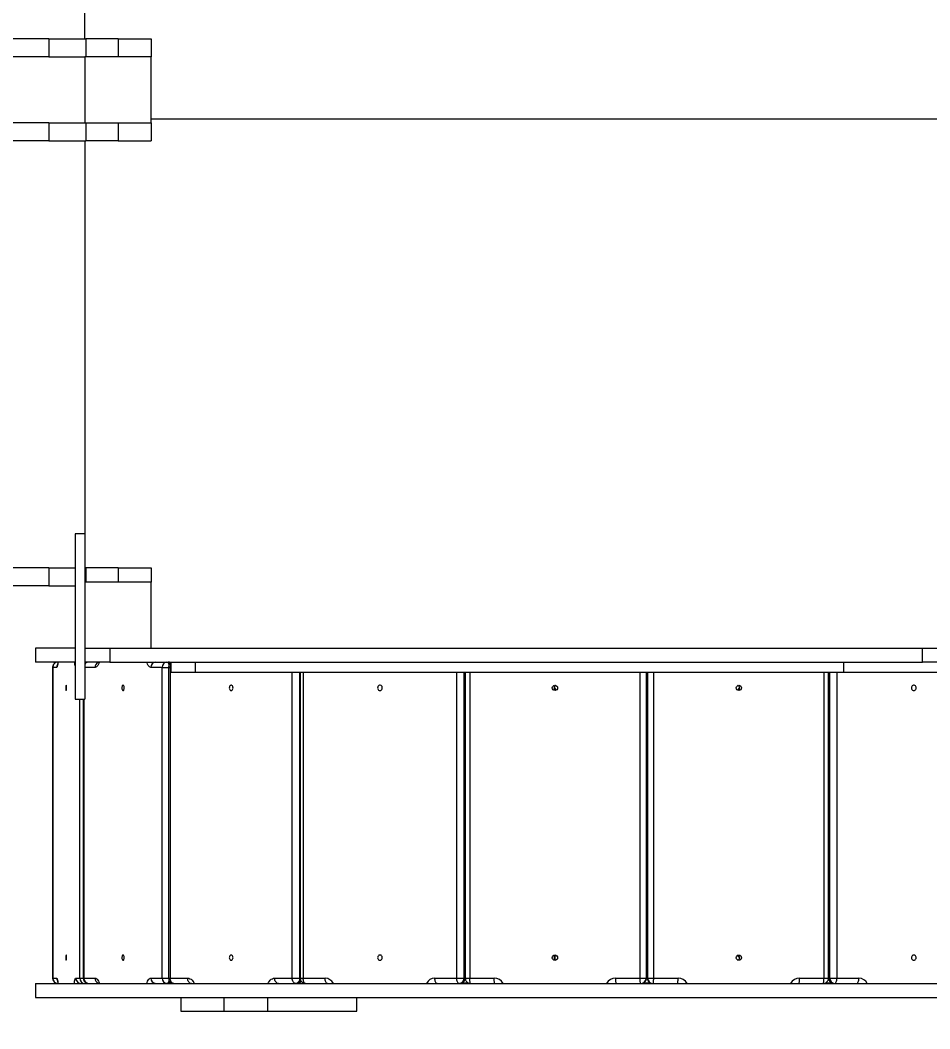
# Model space of a CAD drawing. Header units: millimetres. Extents: x -8607 to 7621, y -5747 to 4382.
# Drawn here: x -2975 to -1599, y -888 to 637 of the extents above; entities that cross this region are included whole.
import ezdxf

# ---------------------------------------------------------------- set-up
doc = ezdxf.new("R2010")
doc.units = ezdxf.units.MM
for name, color, linetype in [('DIKOM_ОБЪЕКТ', 7, 'Continuous'), ('DIKOM_РАЗМЕР_ЗОНА', 7, 'Continuous'), ('DIKOM_РАЗМЕР_ОБЪЕКТА', 7, 'Continuous')]:
    doc.layers.add(name, color=color, linetype=linetype)
doc.styles.add('style1', font='arial.ttf', dxfattribs={"width": 0.8})
doc.dimstyles.new('1-50', dxfattribs={"dimtxt": 300, "dimasz": 200, "dimexe": 100, "dimexo": 0, "dimgap": 100, "dimtad": 1, "dimtxsty": 'style1', "dimcen": 200, "dimclrd": 7, "dimclre": 7, "dimclrt": 7, "dimadec": 1, "dimazin": 2, "dimtfac": 1, "dimtmove": 0, "dimatfit": 2, "dimfxl": 0, "dimlwd": 25, "dimlwe": 18, "dimarcsym": 0})

# ---------------------------------------------------------------- blocks, each defined once
blk = doc.blocks.new('*D10')
at = {"layer": 'Defpoints', "color": 0, "transparency": 16777216}
for p in [(1185.1, 4381.6), (-8157.3, -4329.5), (-3835.9, -4329.5)]:
    blk.add_point(p, dxfattribs=at)
at = {"layer": 'DIKOM_РАЗМЕР_ЗОНА', "color": 7, "lineweight": 18, "transparency": 16777216}
for p, q in [((1185.1, 4381.6), (-8257.3, 4381.6)), ((-3835.9, -4329.5), (-8257.3, -4329.5))]:
    blk.add_line(p, q, dxfattribs=at)
at = {"layer": 'DIKOM_РАЗМЕР_ЗОНА', "color": 7, "lineweight": 25, "transparency": 16777216}
blk.add_line((-8157.3, 4181.6), (-8157.3, -4129.5), dxfattribs=at)
at = {"layer": 'DIKOM_РАЗМЕР_ЗОНА', "color": 7, "transparency": 16777216}
for points in [[(-8190.7, 4181.6), (-8124, 4181.6), (-8157.3, 4381.6)], [(-8190.7, -4129.5), (-8124, -4129.5), (-8157.3, -4329.5)]]:
    blk.add_solid(points, dxfattribs=at)
at = {"layer": 'DIKOM_РАЗМЕР_ЗОНА', "color": 7, "transparency": 16777216, "insert": (-8410.5, 265.9), "char_height": 300, "attachment_point": 5, "rotation": 90, "style": 'style1'}
blk.add_mtext('8700', dxfattribs=at)
blk = doc.blocks.new('*D11')
at = {"layer": 'Defpoints', "color": 0, "transparency": 16777216}
for p in [(7619.4, -165.1), (-6826.5, -739.4), (7619.4, -5647.1)]:
    blk.add_point(p, dxfattribs=at)
at = {"layer": 'DIKOM_РАЗМЕР_ОБЪЕКТА', "color": 7, "lineweight": 18, "transparency": 16777216}
for p, q in [((7619.4, -165.1), (7619.4, -5747.1)), ((-6826.5, -739.4), (-6826.5, -5747.1))]:
    blk.add_line(p, q, dxfattribs=at)
at = {"layer": 'DIKOM_РАЗМЕР_ОБЪЕКТА', "color": 7, "lineweight": 25, "transparency": 16777216}
blk.add_line((-6626.5, -5647.1), (7419.4, -5647.1), dxfattribs=at)
at = {"layer": 'DIKOM_РАЗМЕР_ОБЪЕКТА', "color": 7, "transparency": 16777216}
for points in [[(-6626.5, -5613.8), (-6626.5, -5680.5), (-6826.5, -5647.1)], [(7419.4, -5613.8), (7419.4, -5680.5), (7619.4, -5647.1)]]:
    blk.add_solid(points, dxfattribs=at)
at = {"layer": 'DIKOM_РАЗМЕР_ОБЪЕКТА', "color": 7, "transparency": 16777216, "insert": (396.4, -5394), "char_height": 300, "attachment_point": 5, "style": 'style1'}
blk.add_mtext('14400', dxfattribs=at)
blk = doc.blocks.new('*D12')
at = {"layer": 'Defpoints', "color": 0, "transparency": 16777216}
for p in [(1548.3, 2616.6), (-7397.5, -2329.5), (-4101.7, -2329.5)]:
    blk.add_point(p, dxfattribs=at)
at = {"layer": 'DIKOM_РАЗМЕР_ОБЪЕКТА', "color": 7, "lineweight": 18, "transparency": 16777216}
for p, q in [((1548.3, 2616.6), (-7497.5, 2616.6)), ((-4101.7, -2329.5), (-7497.5, -2329.5))]:
    blk.add_line(p, q, dxfattribs=at)
at = {"layer": 'DIKOM_РАЗМЕР_ОБЪЕКТА', "color": 7, "lineweight": 25, "transparency": 16777216}
blk.add_line((-7397.5, 2416.6), (-7397.5, -2129.5), dxfattribs=at)
at = {"layer": 'DIKOM_РАЗМЕР_ОБЪЕКТА', "color": 7, "transparency": 16777216}
for points in [[(-7430.9, 2416.6), (-7364.2, 2416.6), (-7397.5, 2616.6)], [(-7430.9, -2129.5), (-7364.2, -2129.5), (-7397.5, -2329.5)]]:
    blk.add_solid(points, dxfattribs=at)
at = {"layer": 'DIKOM_РАЗМЕР_ОБЪЕКТА', "color": 7, "transparency": 16777216, "insert": (-7650.7, 236.9), "char_height": 300, "attachment_point": 5, "rotation": 90, "style": 'style1'}
blk.add_mtext('4950', dxfattribs=at)
blk = doc.blocks.new('*D13')
at = {"layer": 'Defpoints', "color": 0, "transparency": 16777216}
for p in [(-5326.5, -191.4), (6073.5, -191.4), (6073.5, -4959.5)]:
    blk.add_point(p, dxfattribs=at)
at = {"layer": 'DIKOM_РАЗМЕР_ОБЪЕКТА', "color": 7, "lineweight": 18, "transparency": 16777216}
for p, q in [((-5326.5, -191.4), (-5326.5, -5059.5)), ((6073.5, -191.4), (6073.5, -5059.5))]:
    blk.add_line(p, q, dxfattribs=at)
at = {"layer": 'DIKOM_РАЗМЕР_ОБЪЕКТА', "color": 7, "lineweight": 25, "transparency": 16777216}
blk.add_line((-5126.5, -4959.5), (5873.5, -4959.5), dxfattribs=at)
at = {"layer": 'DIKOM_РАЗМЕР_ОБЪЕКТА', "color": 7, "transparency": 16777216}
for points in [[(-5126.5, -4926.2), (-5126.5, -4992.9), (-5326.5, -4959.5)], [(5873.5, -4926.2), (5873.5, -4992.9), (6073.5, -4959.5)]]:
    blk.add_solid(points, dxfattribs=at)
at = {"layer": 'DIKOM_РАЗМЕР_ОБЪЕКТА', "color": 7, "transparency": 16777216, "insert": (373.5, -4706.4), "char_height": 300, "attachment_point": 5, "style": 'style1'}
blk.add_mtext('11400', dxfattribs=at)

msp = doc.modelspace()

# ---------------------------------------------------------------- linework, layer by layer
at = {"layer": 'DIKOM_ОБЪЕКТ', "color": 7, "linetype": 'Continuous', "lineweight": 15}
for p, q in [((-2876.699, 608.609), (-2876.699, 1205.89)), ((-2931.563, 608.609), (-3432.93, 608.609)), ((-2931.563, 608.609), (-2931.563, 581.609)), ((-2931.563, 608.609), (-2875.332, 608.609)), ((-2931.563, 608.609), (-2931.563, 581.609)), ((-2931.563, 608.609), (-2875.332, 608.609)), ((-2875.332, 608.609), (-2875.332, 581.609)), ((-2826.699, 608.609), (-2875.332, 608.609)), ((-2875.332, 608.609), (-2875.332, 581.609)), ((-2826.699, 608.609), (-2875.332, 608.609)), ((-2826.699, 608.609), (-2826.699, 581.609)), ((-2826.699, 608.609), (-2776.699, 608.609)), ((-2826.699, 608.609), (-2826.699, 581.609)), ((-2826.699, 608.609), (-2776.699, 608.609)), ((-2776.699, 608.609), (-2776.699, 581.609)), ((-2776.699, 608.609), (-2776.699, 581.609)), ((-2931.563, 581.609), (-3376.699, 581.609)), ((-2931.563, 581.609), (-2878.314, 581.609)), ((-2931.563, 581.609), (-2878.314, 581.609)), ((-2878.314, 581.609), (-2876.699, 581.609)), ((-2878.314, 581.609), (-2876.699, 581.609)), ((-2876.699, 581.609), (-2876.699, 481.609)), ((-2776.699, 581.609), (-2876.699, 581.609)), ((-2876.699, 581.609), (-2876.699, 481.609)), ((-2776.699, 581.609), (-2876.699, 581.609)), ((-2776.699, 481.609), (-2776.699, 581.609)), ((-2776.699, 481.609), (-2776.699, 581.609)), ((-2931.563, 481.609), (-3376.699, 481.609)), ((-2931.563, 481.609), (-2931.563, 454.609)), ((-2931.563, 481.609), (-2878.314, 481.609)), ((-2931.563, 481.609), (-2931.563, 454.609)), ((-2931.563, 481.609), (-2878.314, 481.609)), ((-2878.314, 481.609), (-2876.699, 481.609)), ((-2878.314, 481.609), (-2876.699, 481.609)), ((-2876.699, 481.609), (-2776.699, 481.609)), ((-2876.699, 481.609), (-2776.699, 481.609)), ((-2875.332, 481.609), (-2875.332, 454.609)), ((-2875.332, 481.609), (-2875.332, 454.609)), ((-2826.699, 481.609), (-2826.699, 454.609)), ((-2826.699, 481.609), (-2826.699, 454.609)), ((-1276.699, 487.258), (-2776.699, 487.258)), ((-2776.699, 481.609), (-2776.699, 454.609)), ((-2776.699, 481.609), (-2776.699, 454.609)), ((-2931.563, 454.609), (-3432.93, 454.609)), ((-2931.563, 454.609), (-2875.332, 454.609)), ((-2931.563, 454.609), (-2875.332, 454.609)), ((-2876.699, 454.609), (-2876.699, -139.987)), ((-2826.699, 454.609), (-2875.332, 454.609)), ((-2826.699, 454.609), (-2875.332, 454.609)), ((-2826.699, 454.609), (-2776.699, 454.609)), ((-2826.699, 454.609), (-2776.699, 454.609)), ((-2876.699, -139.987), (-2891.699, -139.987)), ((-2891.699, -139.987), (-2891.699, -389.987)), ((-2876.699, -139.987), (-2876.699, -212.742)), ((-2931.563, -191.391), (-3432.93, -191.391)), ((-2931.563, -191.391), (-2931.563, -218.391)), ((-2931.563, -191.391), (-2891.699, -191.391)), ((-2876.699, -191.391), (-2875.332, -191.391)), ((-2826.699, -191.391), (-2875.332, -191.391)), ((-2875.332, -191.391), (-2875.332, -212.742)), ((-2826.699, -191.391), (-2776.699, -191.391)), ((-2826.699, -191.391), (-2826.699, -212.742)), ((-2776.699, -191.391), (-2776.699, -212.742)), ((-2776.699, -212.742), (-2876.699, -212.742)), ((-2876.699, -212.742), (-2876.699, -312.742)), ((-2776.699, -312.742), (-2776.699, -212.742)), ((-2931.563, -218.391), (-3376.699, -218.391)), ((-2931.563, -218.391), (-2891.699, -218.391)), ((-2951.664, -312.742), (-2951.664, -333.742)), ((-2891.699, -312.742), (-2951.664, -312.742)), ((-2876.699, -312.742), (-2876.699, -389.987)), ((-2876.699, -312.742), (-2776.699, -312.742)), ((-2839.247, -312.742), (-2839.247, -333.742)), ((-2776.699, -312.742), (-1609.746, -312.742)), ((-1609.746, -333.742), (-1609.746, -312.742)), ((-1609.746, -312.742), (-1466.035, -312.742)), ((-2891.699, -333.742), (-2951.664, -333.742)), ((-2839.247, -333.742), (-2876.699, -333.742)), ((-2839.247, -333.742), (-1609.746, -333.742)), ((-2746.699, -333.742), (-2746.699, -348.742)), ((-2709.247, -348.742), (-2709.247, -333.742)), ((-1728.596, -348.742), (-1728.596, -333.742)), ((-1466.035, -333.742), (-1609.746, -333.742)), ((-2925.561, -341.842), (-2925.561, -811.642)), ((-2925.561, -341.842), (-2925.463, -341.842)), ((-2925.463, -341.842), (-2925.463, -811.642)), ((-2919.612, -341.742), (-2925.447, -341.742)), ((-2861.336, -341.742), (-2876.699, -341.742)), ((-2759.869, -341.742), (-2776.803, -341.742)), ((-2759.824, -811.642), (-2759.824, -341.842)), ((-2759.824, -341.842), (-2750.148, -341.842)), ((-2750.148, -341.842), (-2750.148, -811.642)), ((-2750.148, -341.842), (-2747.805, -341.842)), ((-2747.805, -341.842), (-2747.805, -811.642)), ((-2746.699, -341.742), (-2747.734, -341.742)), ((-2746.699, -348.742), (-2709.247, -348.742)), ((-2709.247, -348.742), (-1728.596, -348.742)), ((-2563.25, -811.642), (-2563.25, -348.742)), ((-2551.937, -348.742), (-2551.937, -811.642)), ((-2551.076, -348.742), (-2551.076, -811.642)), ((-2546.708, -348.742), (-2546.708, -811.642)), ((-2314.156, -811.642), (-2314.156, -348.742)), ((-2303.396, -348.742), (-2303.396, -811.642)), ((-2302.488, -811.642), (-2302.488, -348.742)), ((-2301.616, -811.642), (-2301.616, -348.742)), ((-2301.458, -349.242), (-2301.616, -349.242)), ((-2301.458, -349.742), (-2301.616, -349.742)), ((-2301.458, -348.742), (-2301.458, -811.642)), ((-2294.709, -348.742), (-2294.709, -811.642)), ((-2036.923, -811.642), (-2036.923, -348.742)), ((-2027.77, -348.742), (-2027.77, -811.642)), ((-2027.457, -811.642), (-2027.457, -348.742)), ((-2027.358, -811.642), (-2027.358, -348.742)), ((-2026.04, -349.242), (-2027.358, -349.242)), ((-2026.04, -349.742), (-2027.358, -349.742)), ((-2026.04, -348.742), (-2026.04, -811.642)), ((-2025.942, -348.742), (-2025.942, -811.642)), ((-2025.629, -811.642), (-2025.629, -348.742)), ((-2016.476, -348.742), (-2016.476, -811.642)), ((-1758.689, -811.642), (-1758.689, -348.742)), ((-1751.941, -811.642), (-1751.941, -348.742)), ((-1751.783, -349.242), (-1751.941, -349.242)), ((-1751.783, -349.742), (-1751.941, -349.742)), ((-1751.783, -348.742), (-1751.783, -811.642)), ((-1750.911, -348.742), (-1750.911, -811.642)), ((-1750.003, -811.642), (-1750.003, -348.742)), ((-1739.243, -348.742), (-1739.243, -811.642)), ((-1728.596, -348.742), (-1431.595, -348.742)), ((-2301.616, -355.831), (-2301.458, -355.904)), ((-2301.458, -358.143), (-2301.616, -358.05)), ((-1751.941, -353.675), (-1751.783, -353.58)), ((-1751.783, -356.305), (-1751.941, -356.398)), ((-2166.932, -373.118), (-2166.178, -373.855)), ((-2166.178, -373.855), (-2166.178, -370.365)), ((-2026.04, -380.989), (-2027.358, -381.046)), ((-1889.27, -376.272), (-1886.5, -372.919)), ((-2891.699, -389.987), (-2876.699, -389.987)), ((-2884.634, -811.642), (-2884.634, -389.987)), ((-2879.187, -389.987), (-2879.187, -811.642)), ((-2878.315, -389.987), (-2878.315, -811.642)), ((-2301.458, -391.692), (-2301.616, -391.692)), ((-2026.04, -391.692), (-2027.358, -391.692)), ((-1751.783, -391.692), (-1751.941, -391.692)), ((-2301.616, -761.792), (-2301.458, -761.792)), ((-2027.358, -761.792), (-2026.04, -761.792)), ((-1751.941, -761.792), (-1751.783, -761.792)), ((-2027.358, -772.439), (-2026.04, -772.496)), ((-1886.45, -780.619), (-1889.319, -777.157)), ((-2166.178, -779.629), (-2166.846, -780.284)), ((-2166.178, -779.629), (-2166.178, -783.119)), ((-2301.616, -795.288), (-2301.458, -795.209)), ((-2301.458, -797.514), (-2301.616, -797.59)), ((-2301.616, -803.742), (-2301.458, -803.742)), ((-2301.616, -804.242), (-2301.458, -804.242)), ((-2301.458, -805.242), (-2301.616, -805.242)), ((-2027.358, -803.742), (-2026.04, -803.742)), ((-2027.358, -804.242), (-2026.04, -804.242)), ((-2026.04, -805.242), (-2027.358, -805.242)), ((-1751.941, -797.082), (-1751.783, -797.176)), ((-1751.783, -799.905), (-1751.941, -799.811)), ((-1751.941, -803.742), (-1751.783, -803.742)), ((-1751.941, -804.242), (-1751.783, -804.242)), ((-1751.783, -805.242), (-1751.941, -805.242)), ((-2951.664, -819.742), (-2951.664, -840.742)), ((-2951.664, -819.742), (-1101.735, -819.742)), ((-2925.561, -811.642), (-2925.463, -811.642)), ((-2925.447, -811.742), (-2919.612, -811.742)), ((-2890.484, -811.742), (-2884.649, -811.742)), ((-2884.634, -811.642), (-2879.187, -811.642)), ((-2879.187, -811.642), (-2878.315, -811.642)), ((-2878.27, -811.742), (-2861.336, -811.742)), ((-2776.803, -811.742), (-2759.869, -811.742)), ((-2759.824, -811.642), (-2750.148, -811.642)), ((-2750.148, -811.642), (-2747.805, -811.642)), ((-2747.734, -811.742), (-2721.359, -811.742)), ((-2589.696, -811.742), (-2563.321, -811.742)), ((-2563.25, -811.642), (-2551.937, -811.642)), ((-2551.937, -811.642), (-2551.076, -811.642)), ((-2551.076, -811.642), (-2546.708, -811.642)), ((-2546.619, -811.742), (-2513.385, -811.742)), ((-2347.479, -811.742), (-2314.245, -811.742)), ((-2314.156, -811.642), (-2303.396, -811.642)), ((-2305.994, -818.742), (-2297.225, -818.742)), ((-2303.396, -811.642), (-2302.488, -811.642)), ((-2302.488, -811.642), (-2301.616, -811.642)), ((-2301.458, -811.642), (-2294.709, -811.642)), ((-2294.611, -811.742), (-2257.77, -811.742)), ((-2073.862, -811.742), (-2037.022, -811.742)), ((-2036.923, -811.642), (-2027.77, -811.642)), ((-2031.643, -818.742), (-2021.753, -818.742)), ((-2027.77, -811.642), (-2027.457, -811.642)), ((-2027.457, -811.642), (-2027.358, -811.642)), ((-2026.04, -811.642), (-2025.942, -811.642)), ((-2025.629, -811.642), (-2025.942, -811.642)), ((-2025.629, -811.642), (-2016.476, -811.642)), ((-2016.377, -811.742), (-1979.536, -811.742)), ((-1795.629, -811.742), (-1758.788, -811.742)), ((-1758.689, -811.642), (-1751.941, -811.642)), ((-1756.181, -818.742), (-1747.394, -818.742)), ((-1751.783, -811.642), (-1750.911, -811.642)), ((-1750.003, -811.642), (-1750.911, -811.642)), ((-1750.003, -811.642), (-1739.243, -811.642)), ((-1739.154, -811.742), (-1705.919, -811.742)), ((-2951.664, -840.742), (-1101.735, -840.742)), ((-2731.699, -840.742), (-2731.699, -861.742)), ((-2666.699, -840.742), (-2666.699, -861.742)), ((-2600.678, -840.742), (-2600.678, -861.742)), ((-2465.678, -861.742), (-2465.678, -840.742)), ((-2731.699, -861.742), (-2666.699, -861.742)), ((-2666.699, -861.742), (-2600.678, -861.742)), ((-2600.678, -861.742), (-2465.678, -861.742))]:
    msp.add_line(p, q, dxfattribs=at)
at = {"layer": 'DIKOM_ОБЪЕКТ', "color": 7, "linetype": 'Continuous', "lineweight": 15, "flags": 128}
for points in [[(-2917.436, -333.742), (-2917.575, -335.106), (-2917.831, -337.027), (-2918.132, -338.668), (-2918.469, -339.988), (-2918.834, -340.954), (-2919.218, -341.544), (-2919.612, -341.742)], [(-2855.019, -333.742), (-2855.423, -335.106), (-2856.167, -337.027), (-2857.04, -338.668), (-2858.017, -339.988), (-2859.077, -340.954), (-2860.192, -341.544), (-2861.336, -341.742)], [(-2776.803, -341.742), (-2777.946, -341.544), (-2779.061, -340.954), (-2780.121, -339.988), (-2781.099, -338.668), (-2781.971, -337.027), (-2782.716, -335.106), (-2783.12, -333.742)], [(-2752.741, -333.742), (-2752.023, -333.898), (-2751.334, -334.359), (-2750.698, -335.108), (-2750.141, -336.115), (-2749.683, -337.342), (-2749.391, -338.504)], [(-2759.824, -341.842), (-2759.824, -341.823), (-2759.827, -341.804), (-2759.831, -341.787), (-2759.837, -341.772), (-2759.844, -341.759), (-2759.852, -341.75), (-2759.86, -341.744), (-2759.869, -341.742)], [(-2905.048, -376.742), (-2904.864, -376.565), (-2904.696, -376.047), (-2904.559, -375.236), (-2904.466, -374.204), (-2904.424, -373.041), (-2904.438, -371.852), (-2904.506, -370.742), (-2904.623, -369.81), (-2904.777, -369.139), (-2904.955, -368.787), (-2905.141, -368.787), (-2905.32, -369.139), (-2905.474, -369.81), (-2905.59, -370.742), (-2905.658, -371.852), (-2905.672, -373.041), (-2905.631, -374.204), (-2905.537, -375.236), (-2905.401, -376.047), (-2905.233, -376.565), (-2905.048, -376.742)], [(-2819.069, -376.742), (-2818.534, -376.565), (-2818.046, -376.047), (-2817.65, -375.236), (-2817.379, -374.204), (-2817.258, -373.041), (-2817.299, -371.852), (-2817.497, -370.742), (-2817.834, -369.81), (-2818.281, -369.139), (-2818.799, -368.787), (-2819.34, -368.787), (-2819.857, -369.139), (-2820.304, -369.81), (-2820.642, -370.742), (-2820.84, -371.852), (-2820.88, -373.041), (-2820.76, -374.204), (-2820.489, -375.236), (-2820.092, -376.047), (-2819.605, -376.565), (-2819.069, -376.742)], [(-2655.528, -376.742), (-2654.694, -376.565), (-2653.934, -376.047), (-2653.316, -375.236), (-2652.895, -374.204), (-2652.707, -373.041), (-2652.77, -371.852), (-2653.078, -370.742), (-2653.604, -369.81), (-2654.3, -369.139), (-2655.106, -368.787), (-2655.949, -368.787), (-2656.755, -369.139), (-2657.452, -369.81), (-2657.977, -370.742), (-2658.285, -371.852), (-2658.348, -373.041), (-2658.161, -374.204), (-2657.739, -375.236), (-2657.121, -376.047), (-2656.361, -376.565), (-2655.528, -376.742)], [(-2430.432, -376.742), (-2429.381, -376.565), (-2428.424, -376.047), (-2427.645, -375.236), (-2427.114, -374.204), (-2426.878, -373.041), (-2426.957, -371.852), (-2427.345, -370.742), (-2428.008, -369.81), (-2428.886, -369.139), (-2429.901, -368.787), (-2430.963, -368.787), (-2431.978, -369.139), (-2432.856, -369.81), (-2433.518, -370.742), (-2433.907, -371.852), (-2433.986, -373.041), (-2433.75, -374.204), (-2433.218, -375.236), (-2432.44, -376.047), (-2431.482, -376.565), (-2430.432, -376.742)], [(-1622.967, -376.742), (-1621.916, -376.565), (-1620.959, -376.047), (-1620.18, -375.236), (-1619.649, -374.204), (-1619.412, -373.041), (-1619.492, -371.852), (-1619.88, -370.742), (-1620.542, -369.81), (-1621.42, -369.139), (-1622.435, -368.787), (-1623.498, -368.787), (-1624.513, -369.139), (-1625.391, -369.81), (-1626.053, -370.742), (-1626.441, -371.852), (-1626.521, -373.041), (-1626.284, -374.204), (-1625.753, -375.236), (-1624.974, -376.047), (-1624.017, -376.565), (-1622.967, -376.742)], [(-2905.048, -784.742), (-2904.864, -784.565), (-2904.696, -784.047), (-2904.559, -783.236), (-2904.466, -782.204), (-2904.424, -781.041), (-2904.438, -779.852), (-2904.506, -778.742), (-2904.623, -777.81), (-2904.777, -777.139), (-2904.955, -776.787), (-2905.141, -776.787), (-2905.32, -777.139), (-2905.474, -777.81), (-2905.59, -778.742), (-2905.658, -779.852), (-2905.672, -781.041), (-2905.631, -782.204), (-2905.537, -783.236), (-2905.401, -784.047), (-2905.233, -784.565), (-2905.048, -784.742)], [(-2819.069, -784.742), (-2818.534, -784.565), (-2818.046, -784.047), (-2817.65, -783.236), (-2817.379, -782.204), (-2817.258, -781.041), (-2817.299, -779.852), (-2817.497, -778.742), (-2817.834, -777.81), (-2818.281, -777.139), (-2818.799, -776.787), (-2819.34, -776.787), (-2819.857, -777.139), (-2820.304, -777.81), (-2820.642, -778.742), (-2820.84, -779.852), (-2820.88, -781.041), (-2820.76, -782.204), (-2820.489, -783.236), (-2820.092, -784.047), (-2819.605, -784.565), (-2819.069, -784.742)], [(-2655.528, -784.742), (-2654.694, -784.565), (-2653.934, -784.047), (-2653.316, -783.236), (-2652.895, -782.204), (-2652.707, -781.041), (-2652.77, -779.852), (-2653.078, -778.742), (-2653.604, -777.81), (-2654.3, -777.139), (-2655.106, -776.787), (-2655.949, -776.787), (-2656.755, -777.139), (-2657.452, -777.81), (-2657.977, -778.742), (-2658.285, -779.852), (-2658.348, -781.041), (-2658.161, -782.204), (-2657.739, -783.236), (-2657.121, -784.047), (-2656.361, -784.565), (-2655.528, -784.742)], [(-2430.432, -784.742), (-2429.381, -784.565), (-2428.424, -784.047), (-2427.645, -783.236), (-2427.114, -782.204), (-2426.878, -781.041), (-2426.957, -779.852), (-2427.345, -778.742), (-2428.008, -777.81), (-2428.886, -777.139), (-2429.901, -776.787), (-2430.963, -776.787), (-2431.978, -777.139), (-2432.856, -777.81), (-2433.518, -778.742), (-2433.907, -779.852), (-2433.986, -781.041), (-2433.75, -782.204), (-2433.218, -783.236), (-2432.44, -784.047), (-2431.482, -784.565), (-2430.432, -784.742)], [(-1622.967, -784.742), (-1621.916, -784.565), (-1620.959, -784.047), (-1620.18, -783.236), (-1619.649, -782.204), (-1619.412, -781.041), (-1619.492, -779.852), (-1619.88, -778.742), (-1620.542, -777.81), (-1621.42, -777.139), (-1622.435, -776.787), (-1623.498, -776.787), (-1624.513, -777.139), (-1625.391, -777.81), (-1626.053, -778.742), (-1626.441, -779.852), (-1626.521, -781.041), (-1626.284, -782.204), (-1625.753, -783.236), (-1624.974, -784.047), (-1624.017, -784.565), (-1622.967, -784.742)], [(-2919.612, -811.742), (-2919.218, -811.941), (-2918.834, -812.53), (-2918.469, -813.497), (-2918.132, -814.817), (-2917.831, -816.458), (-2917.575, -818.379), (-2917.436, -819.742)], [(-2892.661, -819.742), (-2892.522, -818.379), (-2892.265, -816.458), (-2891.965, -814.817), (-2891.628, -813.497), (-2891.262, -812.53), (-2890.878, -811.941), (-2890.484, -811.742)], [(-2878.315, -811.642), (-2878.314, -811.662), (-2878.312, -811.681), (-2878.307, -811.698), (-2878.302, -811.713), (-2878.295, -811.726), (-2878.287, -811.735), (-2878.279, -811.74), (-2878.27, -811.742)], [(-2875.999, -818.179), (-2876.044, -818.377), (-2876.263, -819.126), (-2876.5, -819.587), (-2876.748, -819.742)], [(-2861.336, -811.742), (-2860.192, -811.941), (-2859.077, -812.53), (-2858.017, -813.497), (-2857.04, -814.817), (-2856.167, -816.458), (-2855.423, -818.379), (-2855.019, -819.742)], [(-2783.12, -819.742), (-2782.716, -818.379), (-2781.971, -816.458), (-2781.099, -814.817), (-2780.121, -813.497), (-2779.061, -812.53), (-2777.946, -811.941), (-2776.803, -811.742)], [(-2759.869, -811.742), (-2759.86, -811.74), (-2759.852, -811.735), (-2759.844, -811.726), (-2759.837, -811.713), (-2759.831, -811.698), (-2759.827, -811.681), (-2759.824, -811.662), (-2759.824, -811.642)], [(-2749.392, -814.988), (-2749.683, -816.142), (-2750.141, -817.37), (-2750.698, -818.377), (-2751.334, -819.126), (-2752.023, -819.587), (-2752.741, -819.742)], [(-2750.959, -819.742), (-2750.241, -819.587), (-2749.552, -819.126), (-2748.916, -818.377), (-2748.359, -817.37), (-2748.173, -816.93)], [(-2742.078, -819.742), (-2743.181, -819.589), (-2744.242, -819.133), (-2745.22, -818.394), (-2746.078, -817.399), (-2746.781, -816.187), (-2747.304, -814.804), (-2747.626, -813.303), (-2747.734, -811.742)], [(-2715.702, -819.742), (-2716.806, -819.589), (-2717.867, -819.133), (-2718.845, -818.394), (-2719.702, -817.399), (-2720.406, -816.187), (-2720.929, -814.804), (-2721.251, -813.303), (-2721.359, -811.742)], [(-2721.359, -811.742), (-2719.578, -811.941), (-2717.841, -812.53), (-2716.191, -813.497), (-2714.668, -814.817), (-2713.309, -816.458), (-2712.149, -818.379), (-2711.521, -819.742)], [(-2599.535, -819.742), (-2598.906, -818.379), (-2597.746, -816.458), (-2596.388, -814.817), (-2594.864, -813.497), (-2593.214, -812.53), (-2591.477, -811.941), (-2589.696, -811.742)], [(-2584.039, -819.742), (-2585.143, -819.589), (-2586.204, -819.133), (-2587.182, -818.394), (-2588.039, -817.399), (-2588.743, -816.187), (-2589.265, -814.804), (-2589.587, -813.303), (-2589.696, -811.742)], [(-2557.664, -819.742), (-2558.768, -819.589), (-2559.829, -819.133), (-2560.807, -818.394), (-2561.664, -817.399), (-2562.368, -816.187), (-2562.89, -814.804), (-2563.212, -813.303), (-2563.321, -811.742)], [(-2551.937, -811.642), (-2552.047, -813.223), (-2552.373, -814.742), (-2552.902, -816.142), (-2553.614, -817.37), (-2554.482, -818.377), (-2555.472, -819.126), (-2556.547, -819.587), (-2557.664, -819.742)], [(-2556.25, -819.742), (-2555.133, -819.587), (-2554.058, -819.126), (-2553.068, -818.377), (-2552.2, -817.37), (-2551.488, -816.142), (-2550.958, -814.742), (-2550.705, -813.674)], [(-2542.987, -819.742), (-2543.696, -819.589), (-2544.377, -819.133), (-2545.005, -818.394), (-2545.555, -817.399), (-2546.007, -816.187), (-2546.343, -814.804), (-2546.549, -813.303), (-2546.619, -811.742)], [(-2509.753, -819.742), (-2510.461, -819.589), (-2511.143, -819.133), (-2511.771, -818.394), (-2512.321, -817.399), (-2512.773, -816.187), (-2513.108, -814.804), (-2513.315, -813.303), (-2513.385, -811.742)], [(-2343.847, -819.742), (-2344.556, -819.589), (-2345.237, -819.133), (-2345.865, -818.394), (-2346.415, -817.399), (-2346.867, -816.187), (-2347.203, -814.804), (-2347.409, -813.303), (-2347.479, -811.742)], [(-2310.613, -819.742), (-2311.321, -819.589), (-2312.003, -819.133), (-2312.631, -818.394), (-2313.181, -817.399), (-2313.633, -816.187), (-2313.968, -814.804), (-2314.175, -813.303), (-2314.245, -811.742)], [(-2293.359, -819.742), (-2293.603, -819.589), (-2293.838, -819.133), (-2294.054, -818.394), (-2294.244, -817.399), (-2294.4, -816.187), (-2294.515, -814.804), (-2294.587, -813.303), (-2294.611, -811.742)], [(-2256.518, -819.742), (-2256.763, -819.589), (-2256.997, -819.133), (-2257.214, -818.394), (-2257.403, -817.399), (-2257.559, -816.187), (-2257.675, -814.804), (-2257.746, -813.303), (-2257.77, -811.742)], [(-2072.611, -819.742), (-2072.855, -819.589), (-2073.09, -819.133), (-2073.306, -818.394), (-2073.496, -817.399), (-2073.651, -816.187), (-2073.767, -814.804), (-2073.838, -813.303), (-2073.862, -811.742)], [(-2035.77, -819.742), (-2036.014, -819.589), (-2036.249, -819.133), (-2036.465, -818.394), (-2036.655, -817.399), (-2036.811, -816.187), (-2036.926, -814.804), (-2036.997, -813.303), (-2037.022, -811.742)], [(-2017.628, -819.742), (-2017.384, -819.589), (-2017.15, -819.133), (-2016.933, -818.394), (-2016.744, -817.399), (-2016.588, -816.187), (-2016.472, -814.804), (-2016.401, -813.303), (-2016.377, -811.742)], [(-1980.788, -819.742), (-1980.544, -819.589), (-1980.309, -819.133), (-1980.092, -818.394), (-1979.903, -817.399), (-1979.747, -816.187), (-1979.631, -814.804), (-1979.56, -813.303), (-1979.536, -811.742)], [(-1796.88, -819.742), (-1796.636, -819.589), (-1796.401, -819.133), (-1796.185, -818.394), (-1795.995, -817.399), (-1795.84, -816.187), (-1795.724, -814.804), (-1795.653, -813.303), (-1795.629, -811.742)], [(-1760.039, -819.742), (-1759.795, -819.589), (-1759.56, -819.133), (-1759.344, -818.394), (-1759.154, -817.399), (-1758.999, -816.187), (-1758.883, -814.804), (-1758.812, -813.303), (-1758.788, -811.742)], [(-1742.786, -819.742), (-1742.077, -819.589), (-1741.396, -819.133), (-1740.768, -818.394), (-1740.218, -817.399), (-1739.766, -816.187), (-1739.43, -814.804), (-1739.224, -813.303), (-1739.154, -811.742)], [(-1709.551, -819.742), (-1708.843, -819.589), (-1708.161, -819.133), (-1707.533, -818.394), (-1706.983, -817.399), (-1706.531, -816.187), (-1706.196, -814.804), (-1705.989, -813.303), (-1705.919, -811.742)]]:
    msp.add_lwpolyline(points, dxfattribs=at)
at = {"layer": 'DIKOM_ОБЪЕКТ', "color": 7, "linetype": 'Continuous', "lineweight": 15}
for centre in [(-2165.807, -372.777), (-1887.573, -372.776), (-2165.807, -780.777), (-1887.573, -780.776)]:
    msp.add_circle(centre, 3.966, dxfattribs=at)
for centre, radius, start, end in [((-2917.496, -341.693), 7.951, 90.356169, 180.353621), ((-2857.094, -331.123), 35.664, 184.212253, 193.990335), ((-2871.021, -340.625), 6.884, 91.001448, 145.568655), ((-2878.56, -335.519), 2.569, 4.937729, 43.573473), ((-2875.286, -334.647), 1.041, 15.574865, 60.386554), ((-2853.469, -341.43), 7.873, 113.40451, 182.272316), ((-2769.212, -341.33), 7.602, 93.488482, 183.109079), ((-2752.278, -341.33), 7.602, 93.488019, 183.109542), ((-2751.833, -337.394), 3.754, 12.905781, 76.544012), ((-2925.292, -341.818), 0.172, 154.049618, 188.147352), ((-2911.539, -341.739), 8.073, 148.515922, 180.023775), ((-2747.717, -341.83), 0.089, 101.296376, 188.134332), ((-2737.475, -341.622), 10.261, 154.032368, 180.671912), ((-2162.942, -372.742), 4.015, 111.418391, 248.581609), ((-2178.614, -360.508), 18.243, 310.989661, 312.976739), ((-1890.456, -372.742), 4.015, 291.416256, 68.583744), ((-2162.942, -780.742), 4.015, 111.418391, 248.581609), ((-1890.456, -780.742), 4.015, 291.416256, 68.583744), ((-2178.614, -792.977), 18.243, 47.023261, 49.010339), ((-2925.292, -811.667), 0.172, 171.852648, 205.950382), ((-2917.496, -811.791), 7.951, 179.646379, 269.643831), ((-2911.54, -811.746), 8.073, 179.975592, 211.168563), ((-2882.533, -811.791), 7.951, 179.646469, 269.643742), ((-2884.804, -811.667), 0.172, 334.049618, 8.147352), ((-2876.698, -811.791), 7.951, 179.646469, 269.643742), ((-2870.679, -812.155), 7.602, 176.890458, 266.511981), ((-2875.307, -818.817), 1.069, 300.004408, 345.566121), ((-2853.327, -811.967), 8.012, 178.391153, 245.599367), ((-2769.212, -812.155), 7.602, 176.890921, 266.511518), ((-2752.278, -812.155), 7.602, 176.890458, 266.511981), ((-2747.717, -811.655), 0.089, 171.865668, 258.703624), ((-2563.338, -811.655), 0.089, 281.283983, 8.146724), ((-2546.614, -811.648), 0.0948, 176.849366, 266.616862), ((-2513.823, -826.028), 14.292, 26.089498, 88.242652), ((-2347.165, -825.836), 14.097, 91.278461, 154.389389), ((-2314.25, -811.648), 0.0948, 273.383138, 3.150634), ((-2311.081, -812.06), 7.697, 273.488811, 3.108433), ((-2310.173, -812.06), 7.697, 273.488581, 3.108193), ((-2294.61, -811.643), 0.0992, 179.604967, 269.741803), ((-2257.817, -827.628), 15.885, 29.760934, 89.829427), ((-2073.828, -827.605), 15.862, 90.122541, 150.286882), ((-2037.022, -811.643), 0.0992, 270.237783, 0.380882), ((-2035.82, -811.692), 8.051, 270.356637, 0.351815), ((-2035.507, -811.692), 8.05, 270.356154, 0.353151), ((-2017.891, -811.692), 8.051, 179.648189, 269.642506), ((-2017.578, -811.692), 8.05, 179.646849, 269.643846), ((-2016.376, -811.643), 0.0994, 179.688578, 269.692757), ((-1979.583, -827.627), 15.885, 29.760041, 89.830104), ((-1795.595, -827.605), 15.862, 90.122975, 150.286881), ((-1758.788, -811.643), 0.0992, 270.237783, 0.380882), ((-1743.225, -812.06), 7.697, 176.892721, 266.510505), ((-1742.317, -812.06), 7.697, 176.892201, 266.511025), ((-1739.148, -811.648), 0.0949, 176.86296, 266.641333), ((-1706.357, -826.027), 14.292, 26.089079, 88.243322)]:
    msp.add_arc(centre, radius, start, end, dxfattribs=at)
for points, knots in [([(-2917.546, -333.742), (-2918.065, -333.772), (-2919.079, -333.828), (-2920.499, -334.265), (-2921.745, -334.888), (-2922.799, -335.664), (-2923.66, -336.537), (-2924.336, -337.462), (-2924.84, -338.399), (-2925.192, -339.315), (-2925.417, -340.201), (-2925.541, -341.039), (-2925.555, -341.584), (-2925.561, -341.842)], [0, 0, 0, 0, 0.12295295, 0.23978323, 0.34912808, 0.4518963, 0.54841211, 0.63866917, 0.7224964, 0.79973987, 0.87083419, 0.93878932, 1, 1, 1, 1]), ([(-2917.577, -333.746), (-2917.593, -333.908), (-2917.66, -334.607), (-2917.796, -335.577), (-2917.966, -336.597), (-2918.109, -337.262), (-2918.215, -337.644), (-2918.224, -337.67), (-2918.229, -337.682)], [0, 0, 0, 0, 0.07238444, 0.31238726, 0.51838441, 0.70698595, 0.8752186, 1, 1, 1, 1]), ([(-2871.142, -333.742), (-2871.646, -333.77), (-2872.653, -333.826), (-2874.086, -334.254), (-2875.36, -334.906), (-2876.231, -335.506), (-2876.62, -335.923), (-2876.699, -336.008)], [0, 0, 0, 0, 0.24585649, 0.49033217, 0.7221116, 0.94329935, 1, 1, 1, 1]), ([(-2872.98, -333.982), (-2873.236, -333.915), (-2873.823, -333.761), (-2874.43, -333.749), (-2874.772, -333.742)], [0, 0, 0, 0, 0.43652862, 1, 1, 1, 1]), ([(-2856.339, -333.742), (-2856.434, -333.941), (-2856.637, -334.365), (-2856.843, -334.643), (-2856.838, -334.637), (-2856.836, -334.635)], [0, 0, 0, 0, 0.35328025, 0.754437869, 1, 1, 1, 1]), ([(-2746.699, -334.987), (-2746.757, -334.944), (-2747.214, -334.607), (-2748.216, -334.196), (-2749.593, -333.804), (-2750.527, -333.762), (-2750.959, -333.742)], [0, 0, 0, 0, 0.0482145, 0.37866284, 0.71234864, 1, 1, 1, 1]), ([(-2746.699, -335.23), (-2746.999, -335.447), (-2747.684, -335.943), (-2748.554, -336.946), (-2749.314, -338.156), (-2749.846, -339.498), (-2750.112, -340.747), (-2750.138, -341.54), (-2750.148, -341.842)], [0, 0, 0, 0, 0.1428209, 0.32667954, 0.50932256, 0.6935056, 0.8829017, 1, 1, 1, 1]), ([(-2166.178, -373.855), (-2165.524, -374.677), (-2164.857, -375.515), (-2164.117, -376.292), (-2164.103, -376.306)], [0, 0, 0, 0, 0.98118461, 1, 1, 1, 1]), ([(-2027.358, -380.507), (-2027.349, -380.51), (-2026.937, -380.659), (-2026.483, -380.583), (-2026.04, -380.509)], [0, 0, 0, 0, 0.02183553, 1, 1, 1, 1]), ([(-2164.124, -777.2), (-2164.166, -777.245), (-2164.907, -778.007), (-2165.561, -778.842), (-2166.178, -779.629)], [0, 0, 0, 0, 0.05796228, 1, 1, 1, 1]), ([(-2026.04, -773.017), (-2026.347, -772.974), (-2026.774, -772.913), (-2027.227, -772.93), (-2027.349, -772.975), (-2027.358, -772.978)], [0, 0, 0, 0, 0.70403644, 0.97828397, 1, 1, 1, 1]), ([(-2925.561, -811.642), (-2925.559, -811.796), (-2925.549, -812.398), (-2925.407, -813.43), (-2925.011, -814.732), (-2924.398, -815.952), (-2923.575, -817.06), (-2922.575, -818.016), (-2921.389, -818.81), (-2920.034, -819.392), (-2918.727, -819.698), (-2917.887, -819.729), (-2917.546, -819.742)], [0, 0, 0, 0, 0.03647847, 0.14272219, 0.24563298, 0.35787075, 0.46457994, 0.5711712, 0.68437732, 0.80093247, 0.91924199, 1, 1, 1, 1]), ([(-2918.228, -815.803), (-2918.23, -815.797), (-2918.244, -815.762), (-2918.183, -815.939), (-2918.08, -816.354), (-2917.93, -817.082), (-2917.766, -818.117), (-2917.642, -819.031), (-2917.585, -819.638), (-2917.576, -819.742)], [0, 0, 0, 0, 0.02581023, 0.17163433, 0.33698836, 0.52379213, 0.73063507, 0.95385509, 1, 1, 1, 1]), ([(-2879.187, -811.642), (-2879.168, -812.066), (-2879.127, -812.972), (-2878.784, -814.305), (-2878.213, -815.6), (-2877.427, -816.773), (-2876.432, -817.809), (-2875.242, -818.669), (-2873.894, -819.302), (-2872.505, -819.678), (-2871.573, -819.722), (-2871.142, -819.742)], [0, 0, 0, 0, 0.10010878, 0.21434202, 0.32365323, 0.4338842, 0.54680194, 0.66223078, 0.77949936, 0.8979191, 1, 1, 1, 1]), ([(-2874.772, -819.742), (-2874.248, -819.733), (-2873.623, -819.721), (-2873.032, -819.536), (-2872.936, -819.506)], [0, 0, 0, 0, 0.83875424, 1, 1, 1, 1]), ([(-2856.838, -818.846), (-2856.844, -818.84), (-2856.862, -818.819), (-2856.696, -819.046), (-2856.503, -819.363), (-2856.369, -819.678), (-2856.342, -819.742)], [0, 0, 0, 0, 0.16503889, 0.52957772, 0.90299004, 1, 1, 1, 1]), ([(-2750.959, -819.742), (-2750.453, -819.716), (-2749.445, -819.663), (-2748.025, -819.217), (-2747.038, -818.776), (-2746.586, -818.431), (-2746.513, -818.375)], [0, 0, 0, 0, 0.320470098, 0.639146594, 0.941279036, 1, 1, 1, 1]), ([(-2750.148, -811.642), (-2750.121, -812.146), (-2750.067, -813.154), (-2749.635, -814.609), (-2748.964, -815.958), (-2748.054, -817.156), (-2746.94, -818.167), (-2745.654, -818.957), (-2744.188, -819.514), (-2742.968, -819.725), (-2742.243, -819.739), (-2742.078, -819.742)], [0, 0, 0, 0, 0.11902343, 0.237919846, 0.356026442, 0.473771065, 0.591644635, 0.70989326, 0.828557056, 0.960836781, 1, 1, 1, 1]), ([(-2556.25, -819.742), (-2555.728, -819.713), (-2554.692, -819.655), (-2553.219, -819.197), (-2551.883, -818.513), (-2550.742, -817.606), (-2549.988, -816.834), (-2549.688, -816.336), (-2549.633, -816.244)], [0, 0, 0, 0, 0.20089994, 0.39838351, 0.58955921, 0.77588183, 0.95897891, 1, 1, 1, 1]), ([(-2551.076, -811.642), (-2551.049, -812.148), (-2550.992, -813.196), (-2550.518, -814.741), (-2549.739, -816.209), (-2548.661, -817.497), (-2547.34, -818.539), (-2545.842, -819.278), (-2544.365, -819.68), (-2543.402, -819.724), (-2542.987, -819.742)], [0, 0, 0, 0, 0.11919181, 0.24754342, 0.37800926, 0.50973034, 0.64162287, 0.77266479, 0.90209522, 1, 1, 1, 1]), ([(-2309.705, -819.742), (-2309.194, -819.714), (-2308.158, -819.657), (-2306.659, -819.198), (-2305.272, -818.478), (-2304.058, -817.51), (-2303.053, -816.338), (-2302.286, -814.994), (-2301.791, -813.534), (-2301.626, -812.394), (-2301.617, -811.765), (-2301.616, -811.642)], [0, 0, 0, 0, 0.12049566, 0.24448911, 0.3668768, 0.48811849, 0.60881447, 0.72965849, 0.85141608, 0.97107351, 1, 1, 1, 1]), ([(-2301.458, -811.642), (-2301.43, -812.15), (-2301.373, -813.191), (-2300.907, -814.713), (-2300.159, -816.141), (-2299.136, -817.394), (-2297.888, -818.423), (-2296.461, -819.179), (-2294.93, -819.655), (-2293.877, -819.714), (-2293.359, -819.742)], [0, 0, 0, 0, 0.11959561, 0.24573234, 0.37208915, 0.49857287, 0.62510436, 0.75158185, 0.87791654, 1, 1, 1, 1]), ([(-2035.457, -819.742), (-2034.949, -819.715), (-2033.909, -819.658), (-2032.393, -819.193), (-2030.972, -818.451), (-2029.727, -817.44), (-2028.703, -816.207), (-2027.945, -814.797), (-2027.452, -813.256), (-2027.39, -812.183), (-2027.358, -811.642)], [0, 0, 0, 0, 0.1197385, 0.2454137, 0.37091767, 0.49629229, 0.62161846, 0.74699317, 0.87249397, 1, 1, 1, 1]), ([(-2026.04, -811.642), (-2026.012, -812.15), (-2025.956, -813.191), (-2025.49, -814.713), (-2024.741, -816.141), (-2023.719, -817.394), (-2022.47, -818.423), (-2021.043, -819.179), (-2019.512, -819.655), (-2018.459, -819.714), (-2017.941, -819.742)], [0, 0, 0, 0, 0.11959607, 0.24573195, 0.37209143, 0.49857563, 0.62510761, 0.75158557, 0.87792075, 1, 1, 1, 1]), ([(-1760.039, -819.742), (-1759.532, -819.715), (-1758.491, -819.658), (-1756.975, -819.193), (-1755.554, -818.451), (-1754.31, -817.44), (-1753.285, -816.207), (-1752.527, -814.797), (-1752.034, -813.256), (-1751.972, -812.183), (-1751.941, -811.642)], [0, 0, 0, 0, 0.1197385, 0.2454137, 0.37091767, 0.49629229, 0.62161846, 0.74699317, 0.87249397, 1, 1, 1, 1]), ([(-1751.783, -811.642), (-1751.755, -812.148), (-1751.698, -813.196), (-1751.224, -814.741), (-1750.445, -816.209), (-1749.367, -817.497), (-1748.046, -818.539), (-1746.549, -819.278), (-1745.071, -819.68), (-1744.108, -819.724), (-1743.694, -819.742)], [0, 0, 0, 0, 0.11919255, 0.24754316, 0.37800934, 0.50973377, 0.64162661, 0.77266889, 0.90209965, 1, 1, 1, 1])]:
    msp.add_open_spline(points, degree=3, knots=knots, dxfattribs=at)

# ---------------------------------------------------------------- dimensions: what is measured, and where the dimension line sits
at = {"layer": 'DIKOM_РАЗМЕР_ЗОНА'}
dim = msp.add_linear_dim(base=(-8157.332, -4329.499), p1=(1185.092, 4381.609), p2=(-3835.885, -4329.499), angle=90, text='8700', dimstyle='1-50', dxfattribs=at)
dim.commit()
dim.dimension.update_dxf_attribs({"geometry": '*D10', "text_midpoint": (-8157.332, 265.865), "dimtype": 160})
at = {"layer": 'DIKOM_РАЗМЕР_ОБЪЕКТА'}
dim = msp.add_linear_dim(base=(-7397.527, -2329.499), p1=(1548.301, 2616.609), p2=(-4101.699, -2329.499), angle=90, text='4950', dimstyle='1-50', dxfattribs=at)
dim.commit()
dim.dimension.update_dxf_attribs({"geometry": '*D12', "text_midpoint": (-7397.527, 236.905), "dimtype": 160})
dim = msp.add_linear_dim(base=(7619.366, -5647.135), p1=(-6826.527, -739.391), p2=(7619.366, -165.147), text='14400', dimstyle='1-50', dxfattribs=at)
dim.commit()
dim.dimension.update_dxf_attribs({"geometry": '*D11', "text_midpoint": (396.419, -5647.135), "dimtype": 160})
dim = msp.add_linear_dim(base=(6073.473, -4959.53), p1=(-5326.527, -191.391), p2=(6073.473, -191.391), dimstyle='1-50', dxfattribs=at)
dim.commit()
dim.dimension.update_dxf_attribs({"geometry": '*D13', "text_midpoint": (373.473, -4959.53), "dimtype": 160})

doc.saveas('drawing.dxf')
